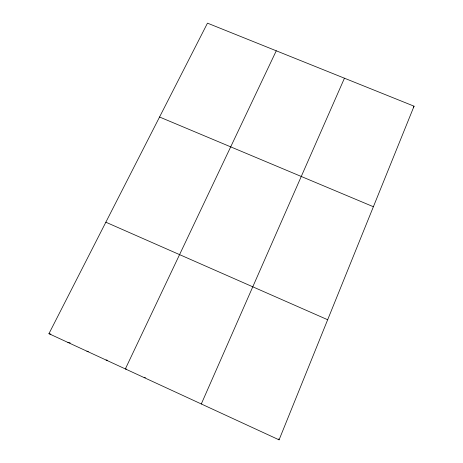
<?xml version="1.0" encoding="UTF-8"?>
<svg xmlns="http://www.w3.org/2000/svg" width="463" height="463" viewBox="0 0 463 463"><rect width="100%" height="100%" fill="white"/><g stroke="black" fill="none" stroke-linecap="round" stroke-linejoin="round"><path stroke-width="0.69" d="M279.079 439.85L414.061 106.189L207.476 23.15L48.939 333.684L279.079 439.85L278.408 438.965M344.443 78.206L201.301 403.967L201.758 403.614M276.266 50.803L125.346 368.936L126.376 369.028M413.285 107.358L414.061 106.189M144.167 377.617L145.44 377.64M106.073 360.04L107.277 360.226M86.917 351.203L88.294 351.469M67.87 342.417L70.208 342.938M48.939 333.684L50.889 334.164M159.561 117.012L373.386 206.73M105.853 222.211L327.671 319.736"/></g></svg>
